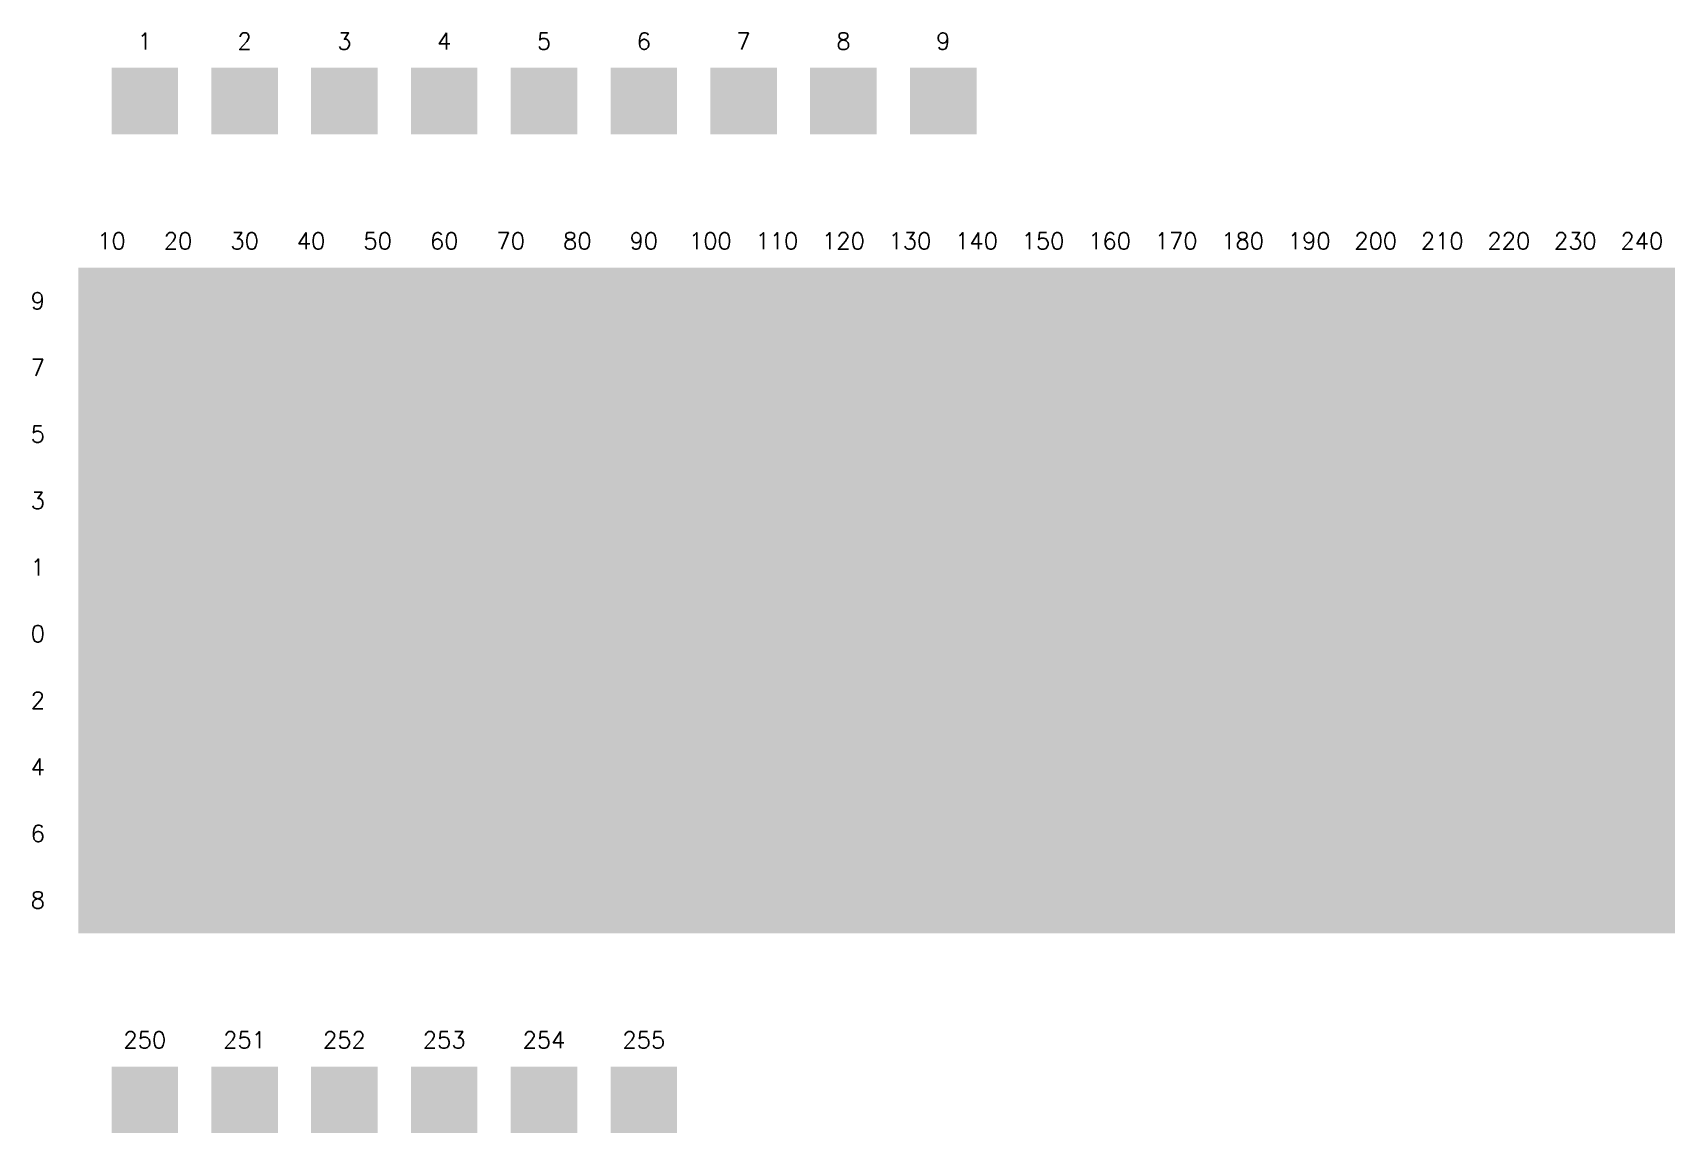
# Model space of a CAD drawing. Header units: millimetres. Extents: x 3 to 250, y -70 to 95.
import ezdxf
from ezdxf.enums import TextEntityAlignment as Align

# ---------------------------------------------------------------- set-up
doc = ezdxf.new("R2010")
doc.units = ezdxf.units.MM
doc.layers.get('0').update_dxf_attribs({"lineweight": 0})
doc.styles.get("Standard").update_dxf_attribs({"font": 'TXT.SHX'})

msp = doc.modelspace()

# ---------------------------------------------------------------- hatches: boundary and pattern name
at = {"linetype": 'Continuous', "lineweight": 0}
for color, points in [(1, [(15, 80), (15, 90), (25, 90), (25, 80)]), (2, [(30, 80), (30, 90), (40, 90), (40, 80)]), (3, [(45, 80), (45, 90), (55, 90), (55, 80)]), (4, [(60, 80), (60, 90), (70, 90), (70, 80)]), (5, [(75, 80), (75, 90), (85, 90), (85, 80)]), (6, [(90, 80), (90, 90), (100, 90), (100, 80)]), (7, [(105, 80), (105, 90), (115, 90), (115, 80)]), (8, [(120, 80), (120, 90), (130, 90), (130, 80)]), (9, [(135, 80), (135, 90), (145, 90), (145, 80)]), (19, [(10, 50), (10, 60), (20, 60), (20, 50)]), (29, [(20, 50), (20, 60), (30, 60), (30, 50)]), (39, [(30, 50), (30, 60), (40, 60), (40, 50)]), (49, [(40, 50), (40, 60), (50, 60), (50, 50)]), (59, [(50, 50), (50, 60), (60, 60), (60, 50)]), (69, [(60, 50), (60, 60), (70, 60), (70, 50)]), (79, [(70, 50), (70, 60), (80, 60), (80, 50)]), (89, [(80, 50), (80, 60), (90, 60), (90, 50)]), (99, [(90, 50), (90, 60), (100, 60), (100, 50)]), (109, [(100, 50), (100, 60), (110, 60), (110, 50)]), (119, [(110, 50), (110, 60), (120, 60), (120, 50)]), (129, [(120, 50), (120, 60), (130, 60), (130, 50)]), (139, [(130, 50), (130, 60), (140, 60), (140, 50)]), (149, [(140, 50), (140, 60), (150, 60), (150, 50)]), (159, [(150, 50), (150, 60), (160, 60), (160, 50)]), (169, [(160, 50), (160, 60), (170, 60), (170, 50)]), (179, [(170, 50), (170, 60), (180, 60), (180, 50)]), (189, [(180, 50), (180, 60), (190, 60), (190, 50)]), (199, [(190, 50), (190, 60), (200, 60), (200, 50)]), (209, [(200, 50), (200, 60), (210, 60), (210, 50)]), (219, [(210, 50), (210, 60), (220, 60), (220, 50)]), (229, [(220, 50), (220, 60), (230, 60), (230, 50)]), (239, [(230, 50), (230, 60), (240, 60), (240, 50)]), (249, [(240, 50), (240, 60), (250, 60), (250, 50)]), (17, [(10, 40), (10, 50), (20, 50), (20, 40)]), (27, [(20, 40), (20, 50), (30, 50), (30, 40)]), (37, [(30, 40), (30, 50), (40, 50), (40, 40)]), (47, [(40, 40), (40, 50), (50, 50), (50, 40)]), (57, [(50, 40), (50, 50), (60, 50), (60, 40)]), (67, [(60, 40), (60, 50), (70, 50), (70, 40)]), (77, [(70, 40), (70, 50), (80, 50), (80, 40)]), (87, [(80, 40), (80, 50), (90, 50), (90, 40)]), (97, [(90, 40), (90, 50), (100, 50), (100, 40)]), (107, [(100, 40), (100, 50), (110, 50), (110, 40)]), (117, [(110, 40), (110, 50), (120, 50), (120, 40)]), (127, [(120, 40), (120, 50), (130, 50), (130, 40)]), (137, [(130, 40), (130, 50), (140, 50), (140, 40)]), (147, [(140, 40), (140, 50), (150, 50), (150, 40)]), (157, [(150, 40), (150, 50), (160, 50), (160, 40)]), (167, [(160, 40), (160, 50), (170, 50), (170, 40)]), (177, [(170, 40), (170, 50), (180, 50), (180, 40)]), (187, [(180, 40), (180, 50), (190, 50), (190, 40)]), (197, [(190, 40), (190, 50), (200, 50), (200, 40)]), (207, [(200, 40), (200, 50), (210, 50), (210, 40)]), (217, [(210, 40), (210, 50), (220, 50), (220, 40)]), (227, [(220, 40), (220, 50), (230, 50), (230, 40)]), (237, [(230, 40), (230, 50), (240, 50), (240, 40)]), (247, [(240, 40), (240, 50), (250, 50), (250, 40)]), (15, [(10, 30), (10, 40), (20, 40), (20, 30)]), (25, [(20, 30), (20, 40), (30, 40), (30, 30)]), (35, [(30, 30), (30, 40), (40, 40), (40, 30)]), (45, [(40, 30), (40, 40), (50, 40), (50, 30)]), (55, [(50, 30), (50, 40), (60, 40), (60, 30)]), (65, [(60, 30), (60, 40), (70, 40), (70, 30)]), (75, [(70, 30), (70, 40), (80, 40), (80, 30)]), (85, [(80, 30), (80, 40), (90, 40), (90, 30)]), (95, [(90, 30), (90, 40), (100, 40), (100, 30)]), (105, [(100, 30), (100, 40), (110, 40), (110, 30)]), (115, [(110, 30), (110, 40), (120, 40), (120, 30)]), (125, [(120, 30), (120, 40), (130, 40), (130, 30)]), (135, [(130, 30), (130, 40), (140, 40), (140, 30)]), (145, [(140, 30), (140, 40), (150, 40), (150, 30)]), (155, [(150, 30), (150, 40), (160, 40), (160, 30)]), (165, [(160, 30), (160, 40), (170, 40), (170, 30)]), (175, [(170, 30), (170, 40), (180, 40), (180, 30)]), (185, [(180, 30), (180, 40), (190, 40), (190, 30)]), (195, [(190, 30), (190, 40), (200, 40), (200, 30)]), (205, [(200, 30), (200, 40), (210, 40), (210, 30)]), (215, [(210, 30), (210, 40), (220, 40), (220, 30)]), (225, [(220, 30), (220, 40), (230, 40), (230, 30)]), (235, [(230, 30), (230, 40), (240, 40), (240, 30)]), (245, [(240, 30), (240, 40), (250, 40), (250, 30)]), (13, [(10, 20), (10, 30), (20, 30), (20, 20)]), (23, [(20, 20), (20, 30), (30, 30), (30, 20)]), (33, [(30, 20), (30, 30), (40, 30), (40, 20)]), (43, [(40, 20), (40, 30), (50, 30), (50, 20)]), (53, [(50, 20), (50, 30), (60, 30), (60, 20)]), (63, [(60, 20), (60, 30), (70, 30), (70, 20)]), (73, [(70, 20), (70, 30), (80, 30), (80, 20)]), (83, [(80, 20), (80, 30), (90, 30), (90, 20)]), (93, [(90, 20), (90, 30), (100, 30), (100, 20)]), (103, [(100, 20), (100, 30), (110, 30), (110, 20)]), (113, [(110, 20), (110, 30), (120, 30), (120, 20)]), (123, [(120, 20), (120, 30), (130, 30), (130, 20)]), (133, [(130, 20), (130, 30), (140, 30), (140, 20)]), (143, [(140, 20), (140, 30), (150, 30), (150, 20)]), (153, [(150, 20), (150, 30), (160, 30), (160, 20)]), (163, [(160, 20), (160, 30), (170, 30), (170, 20)]), (173, [(170, 20), (170, 30), (180, 30), (180, 20)]), (183, [(180, 20), (180, 30), (190, 30), (190, 20)]), (193, [(190, 20), (190, 30), (200, 30), (200, 20)]), (203, [(200, 20), (200, 30), (210, 30), (210, 20)]), (213, [(210, 20), (210, 30), (220, 30), (220, 20)]), (223, [(220, 20), (220, 30), (230, 30), (230, 20)]), (233, [(230, 20), (230, 30), (240, 30), (240, 20)]), (243, [(240, 20), (240, 30), (250, 30), (250, 20)]), (11, [(10, 10), (10, 20), (20, 20), (20, 10)]), (21, [(20, 10), (20, 20), (30, 20), (30, 10)]), (31, [(30, 10), (30, 20), (40, 20), (40, 10)]), (41, [(40, 10), (40, 20), (50, 20), (50, 10)]), (51, [(50, 10), (50, 20), (60, 20), (60, 10)]), (61, [(60, 10), (60, 20), (70, 20), (70, 10)]), (71, [(70, 10), (70, 20), (80, 20), (80, 10)]), (81, [(80, 10), (80, 20), (90, 20), (90, 10)]), (91, [(90, 10), (90, 20), (100, 20), (100, 10)]), (101, [(100, 10), (100, 20), (110, 20), (110, 10)]), (111, [(110, 10), (110, 20), (120, 20), (120, 10)]), (121, [(120, 10), (120, 20), (130, 20), (130, 10)]), (131, [(130, 10), (130, 20), (140, 20), (140, 10)]), (141, [(140, 10), (140, 20), (150, 20), (150, 10)]), (151, [(150, 10), (150, 20), (160, 20), (160, 10)]), (161, [(160, 10), (160, 20), (170, 20), (170, 10)]), (171, [(170, 10), (170, 20), (180, 20), (180, 10)]), (181, [(180, 10), (180, 20), (190, 20), (190, 10)]), (191, [(190, 10), (190, 20), (200, 20), (200, 10)]), (201, [(200, 10), (200, 20), (210, 20), (210, 10)]), (211, [(210, 10), (210, 20), (220, 20), (220, 10)]), (221, [(220, 10), (220, 20), (230, 20), (230, 10)]), (231, [(230, 10), (230, 20), (240, 20), (240, 10)]), (241, [(240, 10), (240, 20), (250, 20), (250, 10)]), (10, [(10, 0), (10, 10), (20, 10), (20, 0)]), (20, [(20, 0), (20, 10), (30, 10), (30, 0)]), (30, [(30, 0), (30, 10), (40, 10), (40, 0)]), (40, [(40, 0), (40, 10), (50, 10), (50, 0)]), (50, [(50, 0), (50, 10), (60, 10), (60, 0)]), (60, [(60, 0), (60, 10), (70, 10), (70, 0)]), (70, [(70, 0), (70, 10), (80, 10), (80, 0)]), (80, [(80, 0), (80, 10), (90, 10), (90, 0)]), (90, [(90, 0), (90, 10), (100, 10), (100, 0)]), (100, [(100, 0), (100, 10), (110, 10), (110, 0)]), (110, [(110, 0), (110, 10), (120, 10), (120, 0)]), (120, [(120, 0), (120, 10), (130, 10), (130, 0)]), (130, [(130, 0), (130, 10), (140, 10), (140, 0)]), (140, [(140, 0), (140, 10), (150, 10), (150, 0)]), (150, [(150, 0), (150, 10), (160, 10), (160, 0)]), (160, [(160, 0), (160, 10), (170, 10), (170, 0)]), (170, [(170, 0), (170, 10), (180, 10), (180, 0)]), (180, [(180, 0), (180, 10), (190, 10), (190, 0)]), (190, [(190, 0), (190, 10), (200, 10), (200, 0)]), (200, [(200, 0), (200, 10), (210, 10), (210, 0)]), (210, [(210, 0), (210, 10), (220, 10), (220, 0)]), (220, [(220, 0), (220, 10), (230, 10), (230, 0)]), (230, [(230, 0), (230, 10), (240, 10), (240, 0)]), (240, [(240, 0), (240, 10), (250, 10), (250, 0)]), (12, [(10, -10), (10, 0), (20, 0), (20, -10)]), (22, [(20, -10), (20, 0), (30, 0), (30, -10)]), (32, [(30, -10), (30, 0), (40, 0), (40, -10)]), (42, [(40, -10), (40, 0), (50, 0), (50, -10)]), (52, [(50, -10), (50, 0), (60, 0), (60, -10)]), (62, [(60, -10), (60, 0), (70, 0), (70, -10)]), (72, [(70, -10), (70, 0), (80, 0), (80, -10)]), (82, [(80, -10), (80, 0), (90, 0), (90, -10)]), (92, [(90, -10), (90, 0), (100, 0), (100, -10)]), (102, [(100, -10), (100, 0), (110, 0), (110, -10)]), (112, [(110, -10), (110, 0), (120, 0), (120, -10)]), (122, [(120, -10), (120, 0), (130, 0), (130, -10)]), (132, [(130, -10), (130, 0), (140, 0), (140, -10)]), (142, [(140, -10), (140, 0), (150, 0), (150, -10)]), (152, [(150, -10), (150, 0), (160, 0), (160, -10)]), (162, [(160, -10), (160, 0), (170, 0), (170, -10)]), (172, [(170, -10), (170, 0), (180, 0), (180, -10)]), (182, [(180, -10), (180, 0), (190, 0), (190, -10)]), (192, [(190, -10), (190, 0), (200, 0), (200, -10)]), (202, [(200, -10), (200, 0), (210, 0), (210, -10)]), (212, [(210, -10), (210, 0), (220, 0), (220, -10)]), (222, [(220, -10), (220, 0), (230, 0), (230, -10)]), (232, [(230, -10), (230, 0), (240, 0), (240, -10)]), (242, [(240, -10), (240, 0), (250, 0), (250, -10)]), (14, [(10, -20), (10, -10), (20, -10), (20, -20)]), (24, [(20, -20), (20, -10), (30, -10), (30, -20)]), (34, [(30, -20), (30, -10), (40, -10), (40, -20)]), (44, [(40, -20), (40, -10), (50, -10), (50, -20)]), (54, [(50, -20), (50, -10), (60, -10), (60, -20)]), (64, [(60, -20), (60, -10), (70, -10), (70, -20)]), (74, [(70, -20), (70, -10), (80, -10), (80, -20)]), (84, [(80, -20), (80, -10), (90, -10), (90, -20)]), (94, [(90, -20), (90, -10), (100, -10), (100, -20)]), (104, [(100, -20), (100, -10), (110, -10), (110, -20)]), (114, [(110, -20), (110, -10), (120, -10), (120, -20)]), (124, [(120, -20), (120, -10), (130, -10), (130, -20)]), (134, [(130, -20), (130, -10), (140, -10), (140, -20)]), (144, [(140, -20), (140, -10), (150, -10), (150, -20)]), (154, [(150, -20), (150, -10), (160, -10), (160, -20)]), (164, [(160, -20), (160, -10), (170, -10), (170, -20)]), (174, [(170, -20), (170, -10), (180, -10), (180, -20)]), (184, [(180, -20), (180, -10), (190, -10), (190, -20)]), (194, [(190, -20), (190, -10), (200, -10), (200, -20)]), (204, [(200, -20), (200, -10), (210, -10), (210, -20)]), (214, [(210, -20), (210, -10), (220, -10), (220, -20)]), (224, [(220, -20), (220, -10), (230, -10), (230, -20)]), (234, [(230, -20), (230, -10), (240, -10), (240, -20)]), (244, [(240, -20), (240, -10), (250, -10), (250, -20)]), (16, [(10, -30), (10, -20), (20, -20), (20, -30)]), (26, [(20, -30), (20, -20), (30, -20), (30, -30)]), (36, [(30, -30), (30, -20), (40, -20), (40, -30)]), (46, [(40, -30), (40, -20), (50, -20), (50, -30)]), (56, [(50, -30), (50, -20), (60, -20), (60, -30)]), (66, [(60, -30), (60, -20), (70, -20), (70, -30)]), (76, [(70, -30), (70, -20), (80, -20), (80, -30)]), (86, [(80, -30), (80, -20), (90, -20), (90, -30)]), (96, [(90, -30), (90, -20), (100, -20), (100, -30)]), (106, [(100, -30), (100, -20), (110, -20), (110, -30)]), (116, [(110, -30), (110, -20), (120, -20), (120, -30)]), (126, [(120, -30), (120, -20), (130, -20), (130, -30)]), (136, [(130, -30), (130, -20), (140, -20), (140, -30)]), (146, [(140, -30), (140, -20), (150, -20), (150, -30)]), (156, [(150, -30), (150, -20), (160, -20), (160, -30)]), (166, [(160, -30), (160, -20), (170, -20), (170, -30)]), (176, [(170, -30), (170, -20), (180, -20), (180, -30)]), (186, [(180, -30), (180, -20), (190, -20), (190, -30)]), (196, [(190, -30), (190, -20), (200, -20), (200, -30)]), (206, [(200, -30), (200, -20), (210, -20), (210, -30)]), (216, [(210, -30), (210, -20), (220, -20), (220, -30)]), (226, [(220, -30), (220, -20), (230, -20), (230, -30)]), (236, [(230, -30), (230, -20), (240, -20), (240, -30)]), (246, [(240, -30), (240, -20), (250, -20), (250, -30)]), (18, [(10, -40), (10, -30), (20, -30), (20, -40)]), (28, [(20, -40), (20, -30), (30, -30), (30, -40)]), (38, [(30, -40), (30, -30), (40, -30), (40, -40)]), (48, [(40, -40), (40, -30), (50, -30), (50, -40)]), (58, [(50, -40), (50, -30), (60, -30), (60, -40)]), (68, [(60, -40), (60, -30), (70, -30), (70, -40)]), (78, [(70, -40), (70, -30), (80, -30), (80, -40)]), (88, [(80, -40), (80, -30), (90, -30), (90, -40)]), (98, [(90, -40), (90, -30), (100, -30), (100, -40)]), (108, [(100, -40), (100, -30), (110, -30), (110, -40)]), (118, [(110, -40), (110, -30), (120, -30), (120, -40)]), (128, [(120, -40), (120, -30), (130, -30), (130, -40)]), (138, [(130, -40), (130, -30), (140, -30), (140, -40)]), (148, [(140, -40), (140, -30), (150, -30), (150, -40)]), (158, [(150, -40), (150, -30), (160, -30), (160, -40)]), (168, [(160, -40), (160, -30), (170, -30), (170, -40)]), (178, [(170, -40), (170, -30), (180, -30), (180, -40)]), (188, [(180, -40), (180, -30), (190, -30), (190, -40)]), (198, [(190, -40), (190, -30), (200, -30), (200, -40)]), (208, [(200, -40), (200, -30), (210, -30), (210, -40)]), (218, [(210, -40), (210, -30), (220, -30), (220, -40)]), (228, [(220, -40), (220, -30), (230, -30), (230, -40)]), (238, [(230, -40), (230, -30), (240, -30), (240, -40)]), (248, [(240, -40), (240, -30), (250, -30), (250, -40)]), (250, [(15, -70), (15, -60), (25, -60), (25, -70)]), (251, [(30, -70), (30, -60), (40, -60), (40, -70)]), (252, [(45, -70), (45, -60), (55, -60), (55, -70)]), (253, [(60, -70), (60, -60), (70, -60), (70, -70)]), (254, [(75, -70), (75, -60), (85, -60), (85, -70)]), (255, [(90, -70), (90, -60), (100, -60), (100, -70)])]:
    msp.add_hatch(color=color, dxfattribs=at).paths.add_polyline_path(points, flags=0)

# ---------------------------------------------------------------- texts
at = {"color": 7, "linetype": 'Continuous', "lineweight": 0}
for s, p in [('1', (20, 92)), ('2', (35, 92)), ('3', (50, 92)), ('4', (65, 92)), ('5', (80, 92)), ('6', (95, 92)), ('7', (110, 92)), ('8', (125, 92)), ('9', (140, 92)), ('10', (15, 62)), ('20', (25, 62)), ('30', (35, 62)), ('40', (45, 62)), ('50', (55, 62)), ('60', (65, 62)), ('70', (75, 62)), ('80', (85, 62)), ('90', (95, 62)), ('100', (105, 62)), ('110', (115, 62)), ('120', (125, 62)), ('130', (135, 62)), ('140', (145, 62)), ('150', (155, 62)), ('160', (165, 62)), ('170', (175, 62)), ('180', (185, 62)), ('190', (195, 62)), ('200', (205, 62)), ('210', (215, 62)), ('220', (225, 62)), ('230', (235, 62)), ('240', (245, 62)), ('250', (20, -58)), ('251', (35, -58)), ('252', (50, -58)), ('253', (65, -58)), ('254', (80, -58)), ('255', (95, -58))]:
    msp.add_text(s, height=2.5, dxfattribs=at).set_placement(p, align=Align.BOTTOM_CENTER)
for s, p in [('9', (5, 55)), ('7', (5, 45)), ('5', (5, 35)), ('3', (5, 25)), ('1', (5, 15)), ('0', (5, 5)), ('2', (5, -5)), ('4', (5, -15)), ('6', (5, -25)), ('8', (5, -35))]:
    msp.add_text(s, height=2.5, dxfattribs=at).set_placement(p, align=Align.MIDDLE_RIGHT)

doc.saveas('drawing.dxf')
